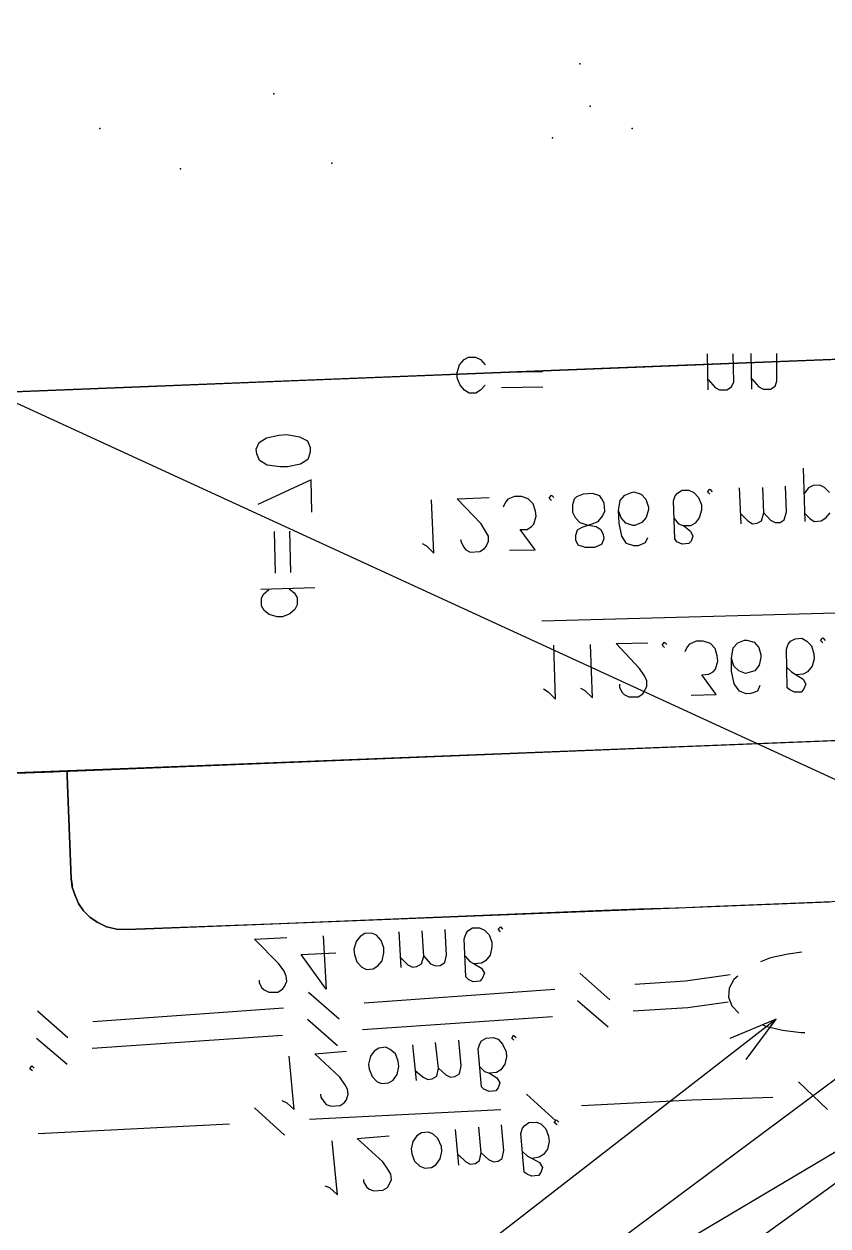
# Model space of a CAD drawing. Header units: metres. Extents: x 131 to 658, y 22 to 173.
# Drawn here: x 398.14 to 413.85, y 63.09 to 86.58 of the extents above; entities that cross this region are included whole.
import ezdxf

# ---------------------------------------------------------------- set-up
doc = ezdxf.new("R2010")
doc.units = ezdxf.units.M
for name, color, linetype in [('BUILDING', 7, 'Continuous'), ('ELECTR_CABLE', 7, 'Continuous'), ('ELECTR_CABLE_COMM', 7, 'Continuous'), ('GRASS', 7, 'Continuous'), ('ROAD', 7, 'Continuous'), ('SEWER', 7, 'Continuous'), ('SIDEWALK_PATH', 7, 'Continuous'), ('TREE', 7, 'Continuous'), ('WATER_PIPELINE', 7, 'Continuous')]:
    doc.layers.add(name, color=color, linetype=linetype)

msp = doc.modelspace()

# ---------------------------------------------------------------- linework, layer by layer
at = {"layer": 'BUILDING'}
msp.add_lwpolyline([(417.449, 44.395), (417.386, 45.093), (417.32, 46.758), (417.264, 48.144), (415.599, 48.082), (413.954, 48.016), (413.931, 48.015), (411.911, 47.937), (411.843, 47.935), (410.579, 47.892), (409.899, 47.865), (379.687, 61.75), (389.49, 83.08), (442.488, 58.722), (432.685, 37.392)], close=True, dxfattribs=at)
at = {"layer": 'ELECTR_CABLE'}
for points in [[(432.396, 79.05), (432.685, 79.993), (432.685, 79.993), (429.811, 75.499), (429.811, 75.499), (408.261, 74.911)], [(409.781, 73.679), (409.781, 73.623), (409.781, 73.623), (409.826, 73.523), (409.826, 73.523), (409.87, 73.479), (409.87, 73.479), (409.959, 73.435), (409.959, 73.435), (410.147, 73.435), (410.147, 73.435), (410.236, 73.49), (410.236, 73.49), (410.27, 73.546), (410.27, 73.546), (410.314, 73.646), (410.314, 73.646), (410.314, 73.745), (410.314, 73.745), (410.27, 73.845), (410.27, 73.845), (410.17, 73.99), (410.17, 73.99), (409.715, 74.478), (409.715, 74.478), (410.336, 74.489)], [(410.658, 74.4), (410.614, 74.444), (410.614, 74.444), (410.658, 74.5), (410.658, 74.5), (410.702, 74.456)], [(411.179, 73.468), (411.668, 73.479), (411.668, 73.479), (411.39, 73.867), (411.39, 73.867), (411.523, 73.879), (411.523, 73.879), (411.612, 73.923), (411.612, 73.923), (411.657, 73.978), (411.657, 73.978), (411.701, 74.134), (411.701, 74.134), (411.69, 74.234), (411.69, 74.234), (411.646, 74.378), (411.646, 74.378), (411.557, 74.478), (411.557, 74.478), (411.412, 74.522), (411.412, 74.522), (411.279, 74.522), (411.279, 74.522), (411.146, 74.467), (411.146, 74.467), (411.102, 74.411), (411.102, 74.411), (411.057, 74.311)], [(412.522, 73.657), (412.478, 73.546), (412.478, 73.546), (412.345, 73.501), (412.345, 73.501), (412.256, 73.49), (412.256, 73.49), (412.123, 73.546), (412.123, 73.546), (412.023, 73.69), (412.023, 73.69), (411.967, 73.934), (411.967, 73.934), (411.967, 74.189), (411.967, 74.189), (412.001, 74.389), (412.001, 74.389), (412.089, 74.489), (412.089, 74.489), (412.223, 74.544), (412.223, 74.544), (412.267, 74.544), (412.267, 74.544), (412.411, 74.5), (412.411, 74.5), (412.5, 74.4), (412.5, 74.4), (412.544, 74.256), (412.544, 74.256), (412.544, 74.2), (412.544, 74.2), (412.511, 74.056), (412.511, 74.056), (412.422, 73.945), (412.422, 73.945), (412.289, 73.901), (412.289, 73.901), (412.245, 73.89), (412.245, 73.89), (412.112, 73.945), (412.112, 73.945), (412.012, 74.034), (412.012, 74.034), (411.967, 74.189)], [(413.044, 74.012), (413.144, 73.923), (413.144, 73.923), (413.232, 73.867), (413.232, 73.867), (413.366, 73.779), (413.366, 73.779), (413.421, 73.679), (413.421, 73.679), (413.377, 73.579), (413.377, 73.579), (413.332, 73.523), (413.332, 73.523), (413.199, 73.523), (413.199, 73.523), (413.11, 73.568), (413.11, 73.568), (413.055, 73.612), (413.055, 73.612), (413.044, 74.367), (413.044, 74.367), (413.077, 74.467), (413.077, 74.467), (413.121, 74.522), (413.121, 74.522), (413.21, 74.567), (413.21, 74.567), (413.343, 74.578), (413.343, 74.578), (413.443, 74.522), (413.443, 74.522), (413.532, 74.433), (413.532, 74.433), (413.576, 74.278), (413.576, 74.278), (413.587, 74.178), (413.587, 74.178), (413.543, 74.034), (413.543, 74.034), (413.454, 73.923), (413.454, 73.923), (413.366, 73.879), (413.366, 73.879), (413.232, 73.867)], [(413.754, 74.489), (413.71, 74.533), (413.71, 74.533), (413.754, 74.589), (413.754, 74.589), (413.798, 74.533)], [(408.294, 73.59), (408.383, 73.535), (408.383, 73.535), (408.527, 73.39), (408.527, 73.39), (408.494, 74.444)], [(409.016, 73.601), (409.104, 73.557), (409.104, 73.557), (409.249, 73.412), (409.249, 73.412), (409.215, 74.456)]]:
    msp.add_lwpolyline(points, dxfattribs=at)
at = {"layer": 'ELECTR_CABLE_COMM'}
for points in [[(405.509, 68.142), (405.476, 68.841)], [(405.498, 68.341), (405.642, 68.197), (405.642, 68.197), (405.731, 68.153), (405.731, 68.153), (405.82, 68.164), (405.82, 68.164), (405.908, 68.219), (405.908, 68.219), (405.953, 68.363), (405.953, 68.363), (405.92, 68.863)], [(405.953, 68.363), (406.086, 68.219), (406.086, 68.219), (406.186, 68.175), (406.186, 68.175), (406.275, 68.186), (406.275, 68.186), (406.363, 68.241), (406.363, 68.241), (406.397, 68.386), (406.397, 68.386), (406.375, 68.885)], [(406.763, 68.363), (406.852, 68.264), (406.852, 68.264), (406.941, 68.219), (406.941, 68.219), (407.085, 68.13), (407.085, 68.13), (407.14, 68.031), (407.14, 68.031), (407.096, 67.931), (407.096, 67.931), (407.051, 67.875), (407.051, 67.875), (406.918, 67.864), (406.918, 67.864), (406.83, 67.909), (406.83, 67.909), (406.774, 67.964), (406.774, 67.964), (406.741, 68.707), (406.741, 68.707), (406.785, 68.807), (406.785, 68.807), (406.818, 68.863), (406.818, 68.863), (406.907, 68.918), (406.907, 68.918), (407.04, 68.918), (407.04, 68.918), (407.14, 68.874), (407.14, 68.874), (407.229, 68.785), (407.229, 68.785), (407.284, 68.641), (407.284, 68.641), (407.284, 68.541), (407.284, 68.541), (407.251, 68.386), (407.251, 68.386), (407.162, 68.275), (407.162, 68.275), (407.085, 68.23), (407.085, 68.23), (406.941, 68.219)], [(407.451, 68.841), (407.407, 68.896), (407.407, 68.896), (407.451, 68.94), (407.451, 68.94), (407.495, 68.896)], [(402.735, 67.897), (402.735, 67.853), (402.735, 67.853), (402.779, 67.753), (402.779, 67.753), (402.835, 67.709), (402.835, 67.709), (402.923, 67.664), (402.923, 67.664), (403.101, 67.664), (403.101, 67.664), (403.19, 67.72), (403.19, 67.72), (403.234, 67.775), (403.234, 67.775), (403.279, 67.875), (403.279, 67.875), (403.267, 67.975), (403.267, 67.975), (403.223, 68.075), (403.223, 68.075), (403.123, 68.219), (403.123, 68.219), (402.646, 68.696), (402.646, 68.696), (403.279, 68.73)], [(403.989, 68.763), (404.044, 67.72), (404.044, 67.72), (403.556, 68.397), (403.556, 68.397), (404.233, 68.43)], [(404.832, 68.108), (404.965, 68.119), (404.965, 68.119), (405.054, 68.175), (405.054, 68.175), (405.143, 68.275), (405.143, 68.275), (405.176, 68.43), (405.176, 68.43), (405.176, 68.53), (405.176, 68.53), (405.121, 68.674), (405.121, 68.674), (405.032, 68.774), (405.032, 68.774), (404.932, 68.818), (404.932, 68.818), (404.799, 68.807), (404.799, 68.807), (404.71, 68.752), (404.71, 68.752), (404.632, 68.652), (404.632, 68.652), (404.588, 68.497), (404.588, 68.497), (404.599, 68.397), (404.599, 68.397), (404.643, 68.252), (404.643, 68.252), (404.743, 68.153), (404.743, 68.153), (404.832, 68.108)], [(413.343, 68.441), (413.077, 68.408), (413.077, 68.408), (412.733, 68.33), (412.733, 68.33), (412.533, 68.252)], [(419.336, 67.454), (419.946, 68.219), (419.946, 68.219), (411.945, 62.438), (411.945, 62.438), (412.267, 54.16)], [(409.004, 68.031), (409.593, 67.509)], [(410.081, 67.82), (411.068, 67.886), (411.068, 67.886), (411.945, 68.008)], [(412.089, 67.975), (412.012, 67.909), (412.012, 67.909), (411.923, 67.742), (411.923, 67.742), (411.912, 67.565), (411.912, 67.565), (411.978, 67.398), (411.978, 67.398), (412.112, 67.254)], [(403.7, 67.664), (404.299, 67.143)], [(404.788, 67.454), (408.516, 67.72)], [(415.94, 67.076), (416.539, 67.853), (416.539, 67.853), (408.139, 61.594), (408.139, 61.594), (408.294, 57.589)], [(408.96, 67.498), (409.559, 66.987)], [(410.048, 67.298), (411.113, 67.365), (411.113, 67.365), (411.901, 67.476)], [(398.407, 67.298), (398.995, 66.777)], [(399.483, 67.087), (403.212, 67.354)], [(404.754, 66.932), (408.472, 67.187)], [(403.678, 67.132), (404.266, 66.621)], [(412.256, 66.344), (412.844, 67.132), (412.844, 67.132), (406.119, 61.916), (406.119, 61.916), (406.43, 54.082)], [(412.844, 67.132), (411.934, 66.754)], [(412.578, 67.021), (412.633, 66.999), (412.633, 66.999), (412.966, 66.921), (412.966, 66.921), (413.332, 66.876), (413.332, 66.876), (413.399, 66.876)], [(398.385, 66.766), (398.984, 66.255)], [(399.472, 66.566), (403.19, 66.821)], [(406.241, 66.177), (406.386, 66.044), (406.386, 66.044), (406.474, 66), (406.474, 66), (406.563, 66.011), (406.563, 66.011), (406.652, 66.066), (406.652, 66.066), (406.685, 66.222), (406.685, 66.222), (406.641, 66.721)], [(407.051, 66.2), (407.14, 66.111), (407.14, 66.111), (407.24, 66.078), (407.24, 66.078), (407.384, 65.989), (407.384, 65.989), (407.44, 65.889), (407.44, 65.889), (407.407, 65.789), (407.407, 65.789), (407.362, 65.734), (407.362, 65.734), (407.229, 65.722), (407.229, 65.722), (407.129, 65.767), (407.129, 65.767), (407.085, 65.811), (407.085, 65.811), (407.018, 66.555), (407.018, 66.555), (407.051, 66.655), (407.051, 66.655), (407.085, 66.71), (407.085, 66.71), (407.174, 66.766), (407.174, 66.766), (407.307, 66.777), (407.307, 66.777), (407.407, 66.743), (407.407, 66.743), (407.495, 66.643), (407.495, 66.643), (407.562, 66.499), (407.562, 66.499), (407.573, 66.399), (407.573, 66.399), (407.54, 66.255), (407.54, 66.255), (407.462, 66.144), (407.462, 66.144), (407.373, 66.089), (407.373, 66.089), (407.24, 66.078)], [(407.717, 66.721), (407.673, 66.766), (407.673, 66.766), (407.706, 66.821), (407.706, 66.821), (407.762, 66.777)], [(403.933, 65.667), (403.944, 65.611), (403.944, 65.611), (404, 65.523), (404, 65.523), (404.044, 65.467), (404.044, 65.467), (404.144, 65.434), (404.144, 65.434), (404.322, 65.445), (404.322, 65.445), (404.399, 65.501), (404.399, 65.501), (404.444, 65.556), (404.444, 65.556), (404.477, 65.667), (404.477, 65.667), (404.466, 65.767), (404.466, 65.767), (404.41, 65.856), (404.41, 65.856), (404.311, 66), (404.311, 66), (403.822, 66.455), (403.822, 66.455), (404.444, 66.51)], [(405.132, 65.878), (405.265, 65.889), (405.265, 65.889), (405.354, 65.944), (405.354, 65.944), (405.431, 66.055), (405.431, 66.055), (405.465, 66.211), (405.465, 66.211), (405.454, 66.311), (405.454, 66.311), (405.398, 66.455), (405.398, 66.455), (405.298, 66.544), (405.298, 66.544), (405.209, 66.588), (405.209, 66.588), (405.076, 66.566), (405.076, 66.566), (404.987, 66.51), (404.987, 66.51), (404.91, 66.41), (404.91, 66.41), (404.876, 66.255), (404.876, 66.255), (404.888, 66.155), (404.888, 66.155), (404.943, 66.011), (404.943, 66.011), (405.043, 65.911), (405.043, 65.911), (405.132, 65.878)], [(405.809, 65.933), (405.742, 66.632)], [(405.786, 66.133), (405.942, 66), (405.942, 66), (406.031, 65.955), (406.031, 65.955), (406.119, 65.967), (406.119, 65.967), (406.208, 66.022), (406.208, 66.022), (406.241, 66.177), (406.241, 66.177), (406.186, 66.677)], [(403.179, 65.545), (403.279, 65.501), (403.279, 65.501), (403.423, 65.367), (403.423, 65.367), (403.323, 66.41)], [(398.307, 66.122), (398.252, 66.166), (398.252, 66.166), (398.296, 66.222), (398.296, 66.222), (398.341, 66.177)], [(413.277, 65.911), (413.843, 65.367)], [(407.961, 65.667), (408.538, 65.145)], [(409.038, 65.445), (411.202, 65.556), (411.202, 65.556), (412.777, 65.611)], [(402.646, 65.401), (403.234, 64.868)], [(403.722, 65.179), (407.462, 65.367)], [(414.963, 64.813), (415.64, 65.512), (415.64, 65.512), (410.114, 62.227), (410.114, 62.227), (410.314, 57.267)], [(398.418, 64.901), (402.158, 65.09)], [(407.884, 64.546), (407.984, 64.457), (407.984, 64.457), (408.072, 64.413), (408.072, 64.413), (408.217, 64.335), (408.217, 64.335), (408.272, 64.235), (408.272, 64.235), (408.239, 64.136), (408.239, 64.136), (408.194, 64.08), (408.194, 64.08), (408.061, 64.069), (408.061, 64.069), (407.972, 64.102), (407.972, 64.102), (407.917, 64.147), (407.917, 64.147), (407.85, 64.901), (407.85, 64.901), (407.884, 65.001), (407.884, 65.001), (407.928, 65.057), (407.928, 65.057), (408.006, 65.112), (408.006, 65.112), (408.15, 65.123), (408.15, 65.123), (408.239, 65.09), (408.239, 65.09), (408.339, 64.99), (408.339, 64.99), (408.394, 64.846), (408.394, 64.846), (408.405, 64.746), (408.405, 64.746), (408.372, 64.591), (408.372, 64.591), (408.294, 64.491), (408.294, 64.491), (408.206, 64.435), (408.206, 64.435), (408.072, 64.413)], [(408.561, 65.068), (408.505, 65.112), (408.505, 65.112), (408.55, 65.168), (408.55, 65.168), (408.594, 65.123)], [(404.777, 64.002), (404.777, 63.958), (404.777, 63.958), (404.832, 63.858), (404.832, 63.858), (404.888, 63.814), (404.888, 63.814), (404.976, 63.78), (404.976, 63.78), (405.154, 63.792), (405.154, 63.792), (405.243, 63.847), (405.243, 63.847), (405.276, 63.903), (405.276, 63.903), (405.32, 64.002), (405.32, 64.002), (405.309, 64.102), (405.309, 64.102), (405.254, 64.202), (405.254, 64.202), (405.154, 64.346), (405.154, 64.346), (404.655, 64.801), (404.655, 64.801), (405.276, 64.857)], [(405.975, 64.224), (406.108, 64.235), (406.108, 64.235), (406.197, 64.291), (406.197, 64.291), (406.275, 64.402), (406.275, 64.402), (406.308, 64.546), (406.308, 64.546), (406.297, 64.646), (406.297, 64.646), (406.23, 64.801), (406.23, 64.801), (406.13, 64.89), (406.13, 64.89), (406.042, 64.923), (406.042, 64.923), (405.908, 64.912), (405.908, 64.912), (405.82, 64.857), (405.82, 64.857), (405.742, 64.746), (405.742, 64.746), (405.709, 64.602), (405.709, 64.602), (405.72, 64.502), (405.72, 64.502), (405.775, 64.358), (405.775, 64.358), (405.875, 64.258), (405.875, 64.258), (405.975, 64.224)], [(406.641, 64.28), (406.574, 64.979)], [(406.63, 64.48), (406.774, 64.346), (406.774, 64.346), (406.863, 64.302), (406.863, 64.302), (406.963, 64.313), (406.963, 64.313), (407.04, 64.369), (407.04, 64.369), (407.074, 64.524), (407.074, 64.524), (407.029, 65.023)], [(407.074, 64.524), (407.218, 64.391), (407.218, 64.391), (407.318, 64.346), (407.318, 64.346), (407.407, 64.358), (407.407, 64.358), (407.484, 64.413), (407.484, 64.413), (407.518, 64.568), (407.518, 64.568), (407.473, 65.068)], [(404.022, 63.88), (404.111, 63.847), (404.111, 63.847), (404.266, 63.703), (404.266, 63.703), (404.166, 64.757)]]:
    msp.add_lwpolyline(points, dxfattribs=at)
at = {"layer": 'GRASS'}
for points in [[(398.008, 88.382), (416.339, 88.837), (419.979, 88.926), (423.342, 89.003), (429.866, 89.159), (430.066, 89.148), (430.255, 89.092), (430.432, 89.015), (430.599, 88.892), (430.732, 88.748), (430.832, 88.571), (430.898, 88.382), (430.932, 88.271), (430.943, 88.16), (431.209, 80.714), (427.969, 80.581), (427.913, 80.581), (427.847, 80.581), (427.214, 80.559), (424.329, 80.437), (418.381, 80.204), (414.431, 80.048), (410.414, 79.893), (392.37, 79.172)], [(423.697, 69.817), (411.49, 69.329), (410.935, 69.307), (410.88, 69.307), (410.159, 69.284), (409.637, 69.262), (403.134, 68.996), (400.149, 68.885), (399.95, 68.896), (399.75, 68.94), (399.572, 69.029), (399.428, 69.129), (399.306, 69.251), (399.206, 69.395), (399.139, 69.551), (399.084, 69.717), (399.062, 69.884), (398.984, 71.881), (398.984, 71.981), (399.029, 71.981), (410.88, 72.458), (416.473, 72.68)]]:
    msp.add_lwpolyline(points, dxfattribs=at)
at = {"layer": 'ROAD'}
for points in [[(381.096, 78.728), (400.082, 79.482), (403.489, 79.616), (424.329, 80.437)], [(421.355, 72.869), (400.526, 72.048), (397.12, 71.914)]]:
    msp.add_lwpolyline(points, dxfattribs=at)
at = {"layer": 'SEWER'}
for points in [[(411.512, 79.438), (411.501, 80.137)], [(411.512, 79.638), (411.646, 79.482), (411.646, 79.482), (411.734, 79.438), (411.734, 79.438), (411.879, 79.438), (411.879, 79.438), (411.967, 79.494), (411.967, 79.494), (412.012, 79.593), (412.012, 79.593), (412.001, 80.137)], [(412.367, 79.449), (412.356, 80.148)], [(412.367, 79.649), (412.5, 79.494), (412.5, 79.494), (412.589, 79.449), (412.589, 79.449), (412.733, 79.449), (412.733, 79.449), (412.822, 79.505), (412.822, 79.505), (412.855, 79.604), (412.855, 79.604), (412.855, 80.148)], [(407.151, 79.527), (407.063, 79.427), (407.063, 79.427), (406.974, 79.371), (406.974, 79.371), (406.841, 79.371), (406.841, 79.371), (406.752, 79.427), (406.752, 79.427), (406.663, 79.527), (406.663, 79.527), (406.608, 79.671), (406.608, 79.671), (406.608, 79.771), (406.608, 79.771), (406.652, 79.926), (406.652, 79.926), (406.741, 80.026), (406.741, 80.026), (406.83, 80.071), (406.83, 80.071), (406.963, 80.071), (406.963, 80.071), (407.063, 80.026), (407.063, 80.026), (407.151, 79.926)], [(407.462, 79.782), (408.272, 79.793)], [(407.473, 79.482), (408.283, 79.494)]]:
    msp.add_lwpolyline(points, dxfattribs=at)
at = {"layer": 'SIDEWALK_PATH'}
msp.add_lwpolyline([(397.453, 71.926), (398.707, 71.97), (398.984, 71.981), (398.984, 71.881), (399.062, 69.884), (399.084, 69.762), (399.084, 69.717), (399.139, 69.551), (399.206, 69.395), (399.306, 69.251), (399.428, 69.129), (399.572, 69.029), (399.75, 68.94), (399.905, 68.907), (399.95, 68.896), (400.149, 68.885), (400.682, 68.907), (413.887, 69.429)], dxfattribs=at)
at = {"layer": 'TREE'}
for p in [(409.003, 85.805), (403.025, 85.221), (409.205, 84.98), (399.62, 84.541), (408.471, 84.363), (410.024, 84.54), (401.201, 83.754), (404.158, 83.862)]:
    msp.add_point(p, dxfattribs=at)
at = {"layer": 'WATER_PIPELINE'}
for points in [[(403.734, 78.217), (403.689, 78.073), (403.689, 78.073), (403.545, 77.984), (403.545, 77.984), (403.29, 77.929), (403.29, 77.929), (403.145, 77.929), (403.145, 77.929), (402.89, 77.962), (402.89, 77.962), (402.746, 78.051), (402.746, 78.051), (402.69, 78.184), (402.69, 78.184), (402.679, 78.273), (402.679, 78.273), (402.735, 78.406), (402.735, 78.406), (402.879, 78.495), (402.879, 78.495), (403.123, 78.55), (403.123, 78.55), (403.279, 78.561), (403.279, 78.561), (403.523, 78.517), (403.523, 78.517), (403.678, 78.439), (403.678, 78.439), (403.734, 78.306), (403.734, 78.306), (403.734, 78.217)], [(413.41, 76.864), (413.377, 77.907)], [(403.767, 77.041), (403.756, 77.674), (403.756, 77.674), (402.713, 77.196)], [(412.145, 77.019), (412.289, 76.875), (412.289, 76.875), (412.378, 76.819), (412.378, 76.819), (412.467, 76.83), (412.467, 76.83), (412.555, 76.875), (412.555, 76.875), (412.6, 77.03), (412.6, 77.03), (412.578, 77.529)], [(412.6, 77.03), (412.733, 76.886), (412.733, 76.886), (412.822, 76.841), (412.822, 76.841), (412.922, 76.841), (412.922, 76.841), (412.999, 76.897), (412.999, 76.897), (413.044, 77.052), (413.044, 77.052), (413.022, 77.552)], [(413.887, 77.43), (413.787, 77.529), (413.787, 77.529), (413.698, 77.574), (413.698, 77.574), (413.565, 77.563), (413.565, 77.563), (413.476, 77.518), (413.476, 77.518), (413.388, 77.407)], [(406.674, 76.508), (406.685, 76.464), (406.685, 76.464), (406.73, 76.364), (406.73, 76.364), (406.774, 76.309), (406.774, 76.309), (406.863, 76.264), (406.863, 76.264), (407.051, 76.275), (407.051, 76.275), (407.14, 76.331), (407.14, 76.331), (407.174, 76.375), (407.174, 76.375), (407.218, 76.475), (407.218, 76.475), (407.218, 76.575), (407.218, 76.575), (407.162, 76.675), (407.162, 76.675), (407.074, 76.819), (407.074, 76.819), (406.608, 77.307), (406.608, 77.307), (407.229, 77.33)], [(407.629, 76.298), (408.128, 76.309), (408.128, 76.309), (407.839, 76.708), (407.839, 76.708), (407.972, 76.708), (407.972, 76.708), (408.061, 76.764), (408.061, 76.764), (408.106, 76.808), (408.106, 76.808), (408.15, 76.963), (408.15, 76.963), (408.139, 77.063), (408.139, 77.063), (408.095, 77.208), (408.095, 77.208), (407.995, 77.307), (407.995, 77.307), (407.862, 77.352), (407.862, 77.352), (407.728, 77.352), (407.728, 77.352), (407.595, 77.296), (407.595, 77.296), (407.551, 77.241), (407.551, 77.241), (407.506, 77.141)], [(408.45, 77.274), (408.405, 77.319), (408.405, 77.319), (408.45, 77.374), (408.45, 77.374), (408.494, 77.33)], [(409.115, 76.353), (408.971, 76.398), (408.971, 76.398), (408.927, 76.497), (408.927, 76.497), (408.927, 76.597), (408.927, 76.597), (408.96, 76.697), (408.96, 76.697), (409.049, 76.753), (409.049, 76.753), (409.226, 76.808), (409.226, 76.808), (409.36, 76.864), (409.36, 76.864), (409.448, 76.963), (409.448, 76.963), (409.493, 77.063), (409.493, 77.063), (409.482, 77.219), (409.482, 77.219), (409.437, 77.307), (409.437, 77.307), (409.393, 77.363), (409.393, 77.363), (409.249, 77.407), (409.249, 77.407), (409.071, 77.396), (409.071, 77.396), (408.938, 77.341), (408.938, 77.341), (408.894, 77.296), (408.894, 77.296), (408.86, 77.185), (408.86, 77.185), (408.86, 77.041), (408.86, 77.041), (408.916, 76.941), (408.916, 76.941), (409.004, 76.841), (409.004, 76.841), (409.138, 76.797), (409.138, 76.797), (409.326, 76.764), (409.326, 76.764), (409.415, 76.708), (409.415, 76.708), (409.459, 76.608), (409.459, 76.608), (409.471, 76.52), (409.471, 76.52), (409.426, 76.409), (409.426, 76.409), (409.293, 76.353), (409.293, 76.353), (409.115, 76.353)], [(410.325, 76.542), (410.281, 76.442), (410.281, 76.442), (410.147, 76.386), (410.147, 76.386), (410.059, 76.386), (410.059, 76.386), (409.914, 76.431), (409.914, 76.431), (409.826, 76.575), (409.826, 76.575), (409.77, 76.83), (409.77, 76.83), (409.759, 77.074), (409.759, 77.074), (409.792, 77.274), (409.792, 77.274), (409.881, 77.374), (409.881, 77.374), (410.014, 77.43), (410.014, 77.43), (410.059, 77.441), (410.059, 77.441), (410.203, 77.396), (410.203, 77.396), (410.292, 77.296), (410.292, 77.296), (410.347, 77.141), (410.347, 77.141), (410.347, 77.097), (410.347, 77.097), (410.303, 76.941), (410.303, 76.941), (410.214, 76.841), (410.214, 76.841), (410.081, 76.786), (410.081, 76.786), (410.037, 76.786), (410.037, 76.786), (409.903, 76.83), (409.903, 76.83), (409.815, 76.93), (409.815, 76.93), (409.759, 77.074)], [(410.847, 76.919), (410.935, 76.819), (410.935, 76.819), (411.035, 76.775), (411.035, 76.775), (411.168, 76.675), (411.168, 76.675), (411.213, 76.575), (411.213, 76.575), (411.179, 76.475), (411.179, 76.475), (411.135, 76.431), (411.135, 76.431), (411.002, 76.42), (411.002, 76.42), (410.902, 76.464), (410.902, 76.464), (410.858, 76.52), (410.858, 76.52), (410.835, 77.263), (410.835, 77.263), (410.869, 77.363), (410.869, 77.363), (410.913, 77.418), (410.913, 77.418), (411.002, 77.474), (411.002, 77.474), (411.135, 77.474), (411.135, 77.474), (411.235, 77.43), (411.235, 77.43), (411.324, 77.33), (411.324, 77.33), (411.379, 77.185), (411.379, 77.185), (411.379, 77.086), (411.379, 77.086), (411.335, 76.93), (411.335, 76.93), (411.257, 76.83), (411.257, 76.83), (411.168, 76.775), (411.168, 76.775), (411.035, 76.775)], [(411.546, 77.396), (411.501, 77.441), (411.501, 77.441), (411.546, 77.496), (411.546, 77.496), (411.59, 77.441)], [(412.156, 76.819), (412.123, 77.518)], [(405.92, 76.431), (406.008, 76.386), (406.008, 76.386), (406.153, 76.242), (406.153, 76.242), (406.108, 77.285)], [(413.41, 77.008), (413.499, 76.919), (413.499, 76.919), (413.587, 76.864), (413.587, 76.864), (413.721, 76.875), (413.721, 76.875), (413.809, 76.93), (413.809, 76.93), (413.898, 77.03)], [(403.057, 75.854), (403.034, 76.664)], [(403.356, 75.865), (403.334, 76.675)], [(403.822, 75.565), (402.768, 75.532)], [(403.323, 75.543), (403.423, 75.465), (403.423, 75.465), (403.478, 75.377), (403.478, 75.377), (403.478, 75.232), (403.478, 75.232), (403.434, 75.144), (403.434, 75.144), (403.334, 75.055), (403.334, 75.055), (403.19, 74.999), (403.19, 74.999), (403.09, 74.999), (403.09, 74.999), (402.935, 75.044), (402.935, 75.044), (402.835, 75.121), (402.835, 75.121), (402.779, 75.21), (402.779, 75.21), (402.779, 75.354), (402.779, 75.354), (402.824, 75.443), (402.824, 75.443), (402.923, 75.532)]]:
    msp.add_lwpolyline(points, dxfattribs=at)

doc.saveas('drawing.dxf')
